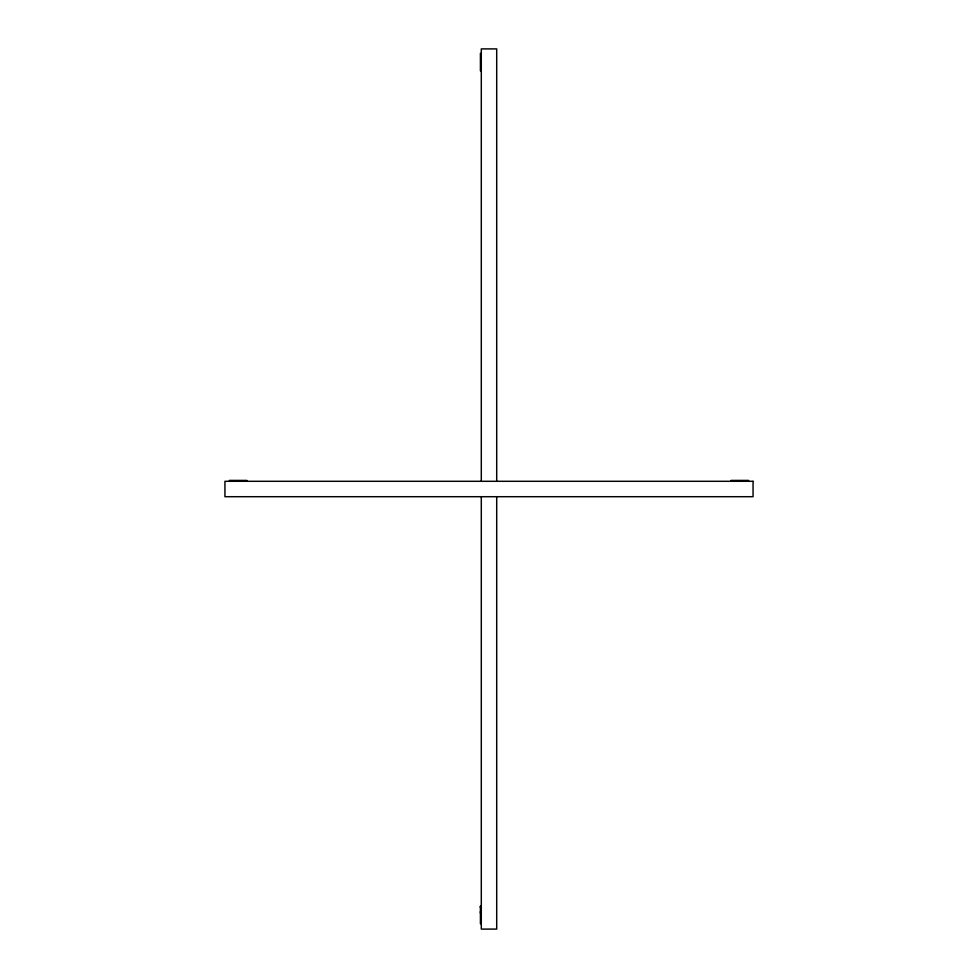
<?xml version="1.0" encoding="UTF-8"?>
<svg xmlns="http://www.w3.org/2000/svg" width="978" height="978" viewBox="0 0 978 978"><rect width="100%" height="100%" fill="white"/><g stroke="black" fill="none" stroke-linecap="round" stroke-linejoin="round"><path stroke-width="1.47" d="M480.418 923.819L480.418 906.215L480.418 907.804M229.341 480.418L246.945 480.418M731.055 480.418L748.659 480.418M496.702 481.359L496.702 48.9L481.298 48.9L481.298 481.359M496.702 496.641L496.702 929.1L481.298 929.1L481.298 496.641M480.418 53.301L480.418 70.905M480.418 911.496L480.418 913.134M753.06 481.298L224.94 481.298L224.94 496.702L753.06 496.702L753.06 481.298"/></g></svg>
